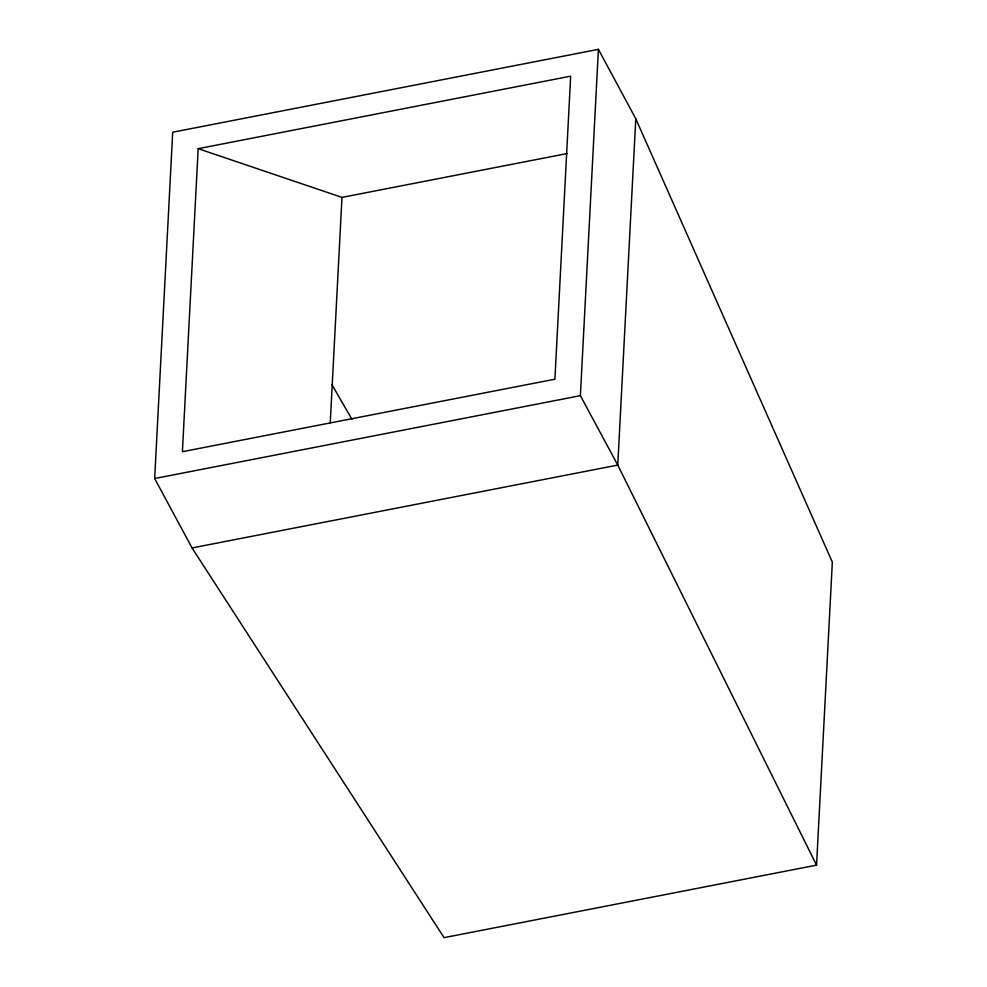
<?xml version="1.0" encoding="UTF-8"?>
<svg xmlns="http://www.w3.org/2000/svg" width="987" height="987" viewBox="0 0 987 987"><rect width="100%" height="100%" fill="white"/><g stroke="black" fill="none" stroke-linecap="round" stroke-linejoin="round"><path stroke-width="1.48" d="M154.663 478.522L172.7 132.209L598.406 49.35L635.788 118.773L832.337 562.121L816.557 865.143L444.064 937.65L192.046 547.945L154.663 478.522L580.381 395.664L617.763 465.087L816.557 865.143M198.177 148.679L182.398 451.701L554.904 379.205L570.671 76.172L198.177 148.679L341.983 197.388L567.241 153.54M330.213 423.497L341.983 197.388M580.381 395.664L598.406 49.35M635.788 118.773L617.763 465.087L192.046 547.945M331.879 384.622L351.915 419.253"/></g></svg>
